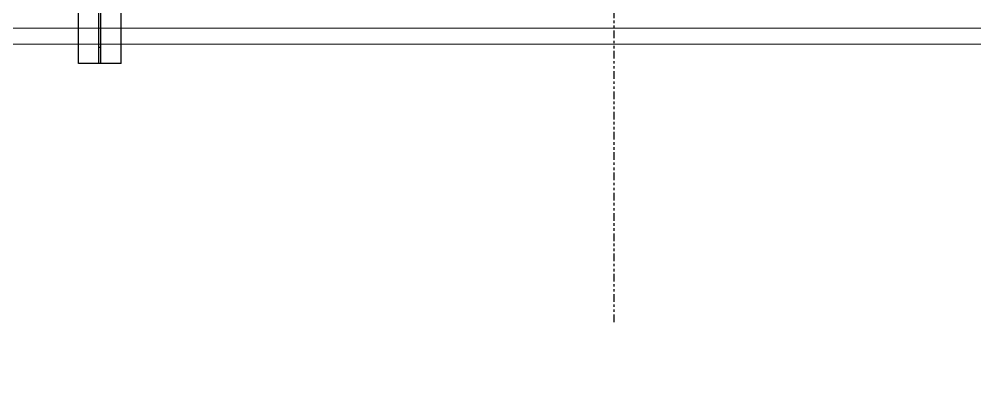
# Model space of a CAD drawing. Header units: inches. Extents: x 209270 to 234360, y -180214 to -150194.
# Drawn here: x 220911 to 223884, y -166879 to -165736 of the extents above; entities that cross this region are included whole.
import ezdxf

# ---------------------------------------------------------------- set-up
doc = ezdxf.new("R2010")
doc.units = ezdxf.units.IN
doc.header["$LTSCALE"] = 10
doc.header["$MEASUREMENT"] = 0
for name, pattern in [('DXK_LINE_DOT2', [3.9198, 1.9599, -1.9599]), ('DXK_LINE_DOT5', [7.8785, 2.979, -0.9799, 0.9799, -0.9799, 0.9799, -0.9799]), ('PHANTOM', [2.5, 1.25, -0.25, 0.25, -0.25, 0.25, -0.25])]:
    doc.linetypes.add(name, pattern=pattern)
doc.layers.get('0').update_dxf_attribs({"color": 1})
for name, color, linetype in [('_BLUE_0', 5, 'Continuous'), ('_BLUE_1', 5, 'Continuous'), ('_BLUE_2', 5, 'Continuous')]:
    doc.layers.add(name, color=color, linetype=linetype)
for name, color, linetype, lineweight in [('DIM', 1, 'Continuous', 13), ('PHANTOM', 1, 'PHANTOM', 0), ('Sheeting', 1, 'Continuous', 0)]:
    doc.layers.add(name, color=color, linetype=linetype, lineweight=lineweight)

# ---------------------------------------------------------------- blocks, each defined once
blk = doc.blocks.new('A$C1b4ed5d7')
at = {"layer": 'PHANTOM', "elevation": -0.8}
for points in [[(-660, 10500), (12160, 10500), (12160, -550), (-660, -550)], [(-610, 10450), (12110, 10450), (12110, -500), (-610, -500)]]:
    blk.add_lwpolyline(points, close=True, dxfattribs=at)
blk = doc.blocks.new('MECH_DRAWING')
at = {"layer": 'Sheeting'}
for points in [[(216351.9, -154713.7), (229171.9, -154713.7), (229171.9, -165813.7), (216351.9, -165813.7)], [(216401.9, -154763.7), (229121.9, -154763.7), (229121.9, -165763.7), (216401.9, -165763.7)]]:
    blk.add_lwpolyline(points, close=True, dxfattribs=at)
at = {"layer": 'DIM'}
blk.add_blockref('A$C1b4ed5d7', (217011.9, -176263.7, 0.8), dxfattribs=at)
blk = doc.blocks.new('GridLine-116860372-154898 - 114867')
at = {"layer": '_BLUE_2', "linetype": 'DXK_LINE_DOT5'}
blk.add_line((16763.1, 10927.9), (16763.1, 14695.8), dxfattribs=at)
blk = doc.blocks.new('Part-116860372-154326 - 114867')
at = {"layer": '_BLUE_1', "linetype": 'DXK_LINE_DOT2'}
for p, q in [((14759.5, 12452.1), (14759.5, 12565)), ((14766.6, 12452.1), (14766.6, 12565)), ((14679.8, 12549.7), (14759.5, 12549.7)), ((14679.8, 12452.1), (14679.8, 12549.7)), ((14679.8, 12540), (14846.3, 12540)), ((14766.6, 12549.7), (14846.3, 12549.7)), ((14846.3, 12395.8), (14846.3, 12549.7))]:
    blk.add_line(p, q, dxfattribs=at)
at = {"layer": '_BLUE_2', "linetype": 'Continuous'}
for p, q in [((14679.8, 11933.3), (14679.8, 12452.1)), ((14759.5, 11933.3), (14759.5, 12452.1)), ((14766.6, 11933.3), (14766.6, 12452.1)), ((14846.3, 11933.3), (14846.3, 12395.8)), ((14759.5, 11995.8), (14766.6, 11995.8)), ((14766.6, 11933.3), (14679.8, 11933.3)), ((14846.3, 11933.3), (14766.6, 11933.3))]:
    blk.add_line(p, q, dxfattribs=at)
blk = doc.blocks.new('STR_DRAWING')
at = {"layer": '_BLUE_0', "xscale": 0.8, "yscale": 0.8, "zscale": 0.8}
for name in ['GridLine-116860372-154898 - 114867', 'Part-116860372-154326 - 114867']:
    blk.add_blockref(name, (971.5, 4264.2), dxfattribs=at)

msp = doc.modelspace()

# ---------------------------------------------------------------- block references
msp.add_blockref('MECH_DRAWING', (0, 0))
at = {"xscale": 0.9999999999078191, "yscale": 1.0000000000951985}
msp.add_blockref('STR_DRAWING', (208379.9, -179684.5), dxfattribs=at)

doc.saveas('drawing.dxf')
